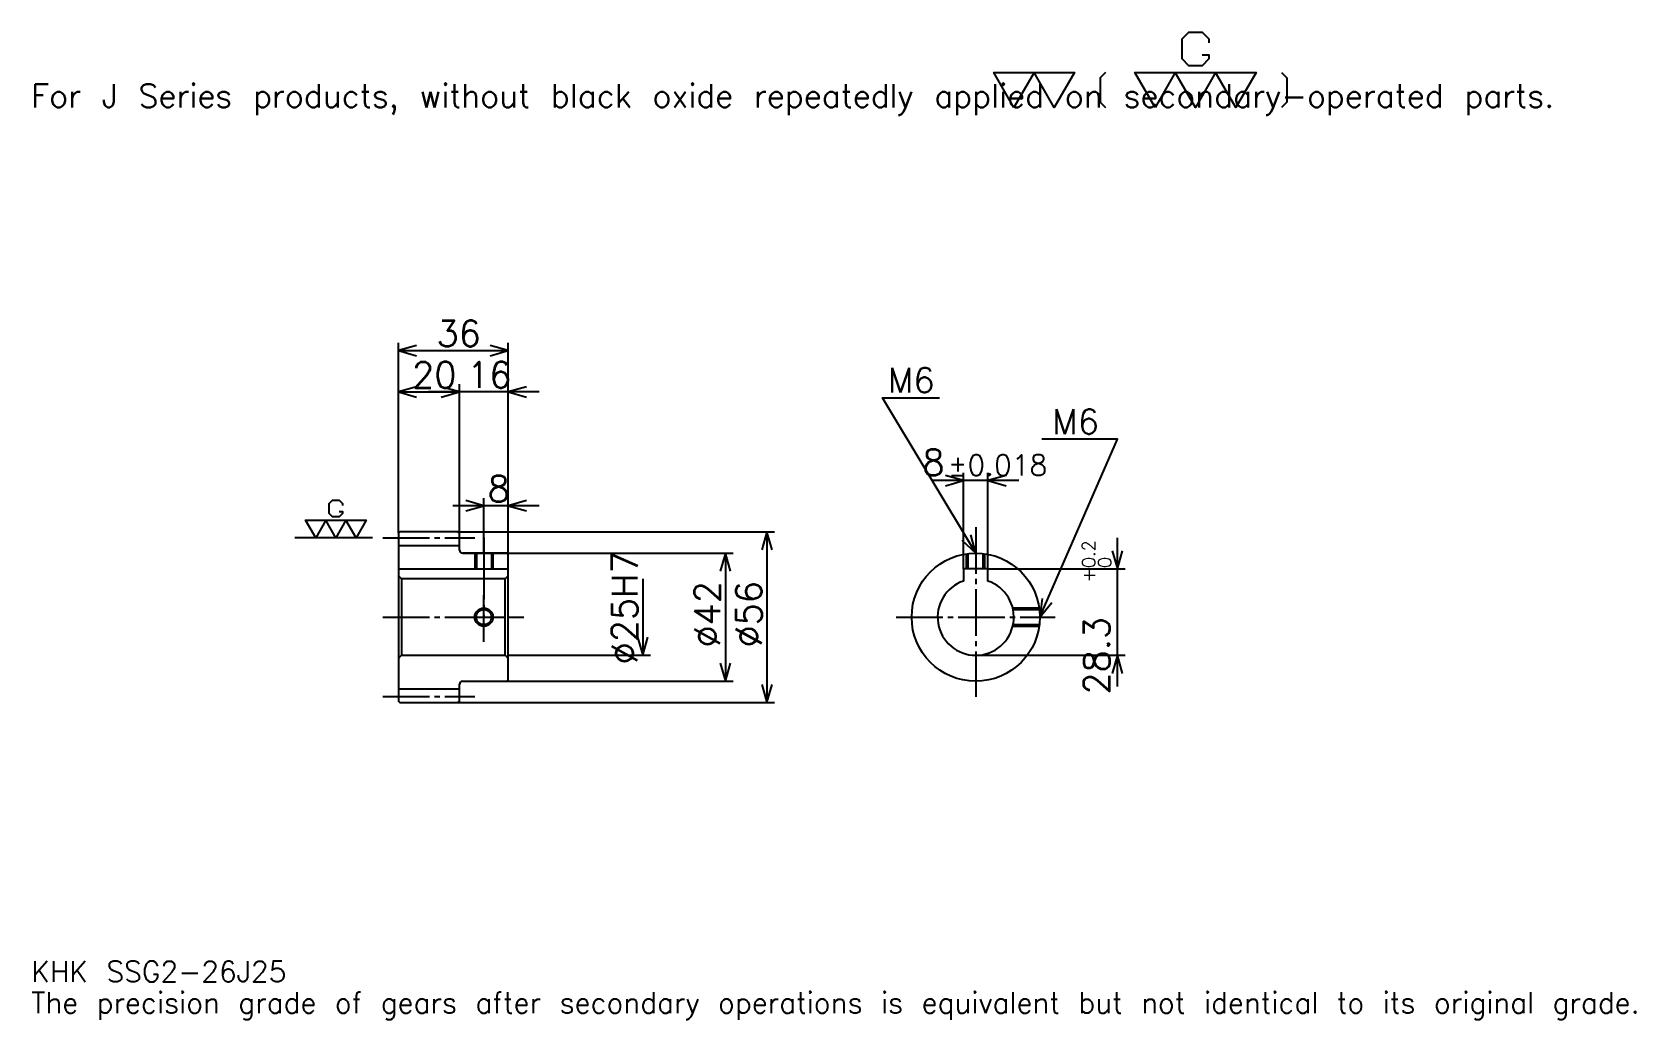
# Model space of a CAD drawing. Extents: x 17 to 543, y 6 to 330.
import ezdxf

# ---------------------------------------------------------------- set-up
doc = ezdxf.new("R2010")
doc.units = 0
doc.linetypes.add('DASHDOT', pattern=[20.347826, 15.26087, -1.695652, 1.695652, -1.695652])
doc.layers.get('0').update_dxf_attribs({"linetype": 'CONTINUOUS'})
doc.layers.add('DASHDOT', color=6, linetype='DASHDOT')
doc.styles.add('KANJI', font='TXT', dxfattribs={"bigfont": 'BIGFONT'})

msp = doc.modelspace()

# ---------------------------------------------------------------- linework, layer by layer
at = {"color": 5}
for p, q in [((137.347839, 166.195648), (137.347839, 228.086945)), ((173.347839, 166.195648), (173.347839, 228.086945)), ((137.347839, 225.543472), (173.347839, 225.543472)), ((137.347839, 211.978256), (157.347839, 211.978256)), ((183.521759, 211.978256), (147.17392, 211.978256)), ((157.347839, 166.195648), (157.347839, 214.521729)), ((322.608704, 153.995651), (322.608704, 185.478256)), ((330.608704, 153.995651), (330.608704, 185.478256)), ((340.782623, 182.934784), (312.434784, 182.934784)), ((183.521759, 174.673904), (155.17392, 174.673904)), ((165.347839, 166.195648), (165.347839, 177.217392)), ((137.347839, 165.695648), (137.347839, 166.195648)), ((156.847839, 166.195648), (173.347839, 166.195648)), ((157.347839, 165.695648), (157.347839, 166.195648)), ((165.347839, 159.195648), (165.347839, 166.195648)), ((165.347839, 159.195648), (165.347839, 166.195648)), ((173.347839, 166.195648), (260.67392, 166.195648)), ((173.347839, 158.695648), (173.347839, 166.195648)), ((258.130432, 166.195648), (258.130432, 110.195648)), ((373.043488, 115.521736), (373.043488, 164.169556)), ((158.347839, 159.195648), (173.347839, 159.195648)), ((173.347839, 159.195648), (247.108704, 159.195648)), ((244.565231, 159.195648), (244.565231, 117.195648)), ((330.608704, 153.995651), (375.586975, 153.995651)), ((217.434799, 150.695648), (217.434799, 125.695648)), ((173.347839, 125.695648), (219.978271, 125.695648)), ((326.608704, 125.695648), (375.586975, 125.695648)), ((158.347839, 117.195648), (173.347839, 117.195648)), ((173.347839, 117.195648), (247.108704, 117.195648)), ((156.847839, 110.195648), (173.347839, 110.195648)), ((173.347839, 110.195648), (260.67392, 110.195648))]:
    msp.add_line(p, q, dxfattribs=at)
at = {"color": 7}
msp.add_line((128.869583, 164.195648), (103.434799, 164.195648), dxfattribs=at)
at = {"color": 4}
for p, q in [((137.347839, 161.695648), (157.347839, 161.695648)), ((137.347839, 153.995651), (173.347839, 153.995651)), ((138.347839, 150.695648), (138.347839, 125.695648)), ((172.347839, 150.695648), (173.347839, 151.695648)), ((172.347839, 125.695648), (173.347839, 124.695648)), ((137.347839, 114.695648), (157.347839, 114.695648))]:
    msp.add_line(p, q, dxfattribs=at)
at = {"color": 7}
for points in [[(400.852173, 322.411285), (403.056519, 322.411285), (403.056519, 321.088684), (400.852173, 318.884338), (396.443481, 318.884338), (394.239136, 321.088684), (394.239136, 327.701721), (396.443481, 329.906067), (400.852173, 329.906067), (403.056519, 327.701721), (403.056519, 326.37912)], [(339.130432, 305.217377), (332.517395, 316.679993), (358.969574, 316.679993), (352.356506, 305.217377), (345.743469, 316.679993), (339.130432, 305.217377)], [(369.109558, 316.679993), (367.346069, 314.916504), (367.346069, 306.980865), (369.109558, 305.217377)], [(385.421722, 305.217377), (378.808685, 316.679993), (418.486938, 316.679993), (411.873901, 305.217377), (405.260864, 316.679993), (398.647827, 305.217377), (392.03479, 316.679993), (385.421722, 305.217377)], [(426.863464, 316.679993), (428.626953, 314.916504), (428.626953, 306.980865), (426.863464, 305.217377)], [(117.932625, 172.792603), (119.034798, 172.792603), (119.034798, 172.131302), (117.932625, 171.029129), (115.728271, 171.029129), (114.626099, 172.131302), (114.626099, 175.43782), (115.728271, 176.539993), (117.932625, 176.539993), (119.034798, 175.43782), (119.034798, 174.77652)], [(110.217407, 164.195648), (106.910881, 169.926956), (126.750015, 169.926956), (123.443489, 164.195648), (120.136971, 169.926956), (116.830444, 164.195648), (113.523926, 169.926956), (110.217407, 164.195648)]]:
    msp.add_lwpolyline(points, dxfattribs=at)
at = {"color": 5}
for points in [[(143.282623, 227.239136), (137.347839, 225.543472), (143.282623, 223.847809)], [(167.413055, 223.847809), (173.347839, 225.543472), (167.413055, 227.239136)], [(143.282623, 213.67392), (137.347839, 211.978256), (143.282623, 210.282593)], [(151.413055, 210.282593), (157.347839, 211.978256), (151.413055, 213.67392)], [(151.413055, 210.282593), (157.347839, 211.978256), (151.413055, 213.67392)], [(179.282623, 213.67392), (173.347839, 211.978256), (179.282623, 210.282593)], [(326.608704, 159.195648), (296.086975, 210.065216), (314.739136, 210.065216)], [(347.608704, 138.195648), (373.043488, 196.5), (348.286957, 196.5)], [(316.67392, 181.239136), (322.608704, 182.934784), (316.67392, 184.630432)], [(336.543488, 184.630432), (330.608704, 182.934784), (336.543488, 181.239136)], [(159.413055, 172.978256), (165.347839, 174.673904), (159.413055, 176.369568)], [(179.282623, 176.369568), (173.347839, 174.673904), (179.282623, 172.978256)], [(259.826111, 160.260864), (258.130432, 166.195648), (256.434784, 160.260864)], [(322.101257, 163.412277), (326.608704, 159.195648), (325.009277, 165.157089)], [(246.260895, 153.260864), (244.565231, 159.195648), (242.869568, 153.260864)], [(371.347839, 159.930435), (373.043488, 153.995651), (374.739136, 159.930435)], [(348.427521, 144.313354), (347.608704, 138.195648), (351.53595, 142.957352)], [(215.739136, 131.630432), (217.434799, 125.695648), (219.130463, 131.630432)], [(242.869568, 123.130432), (244.565231, 117.195648), (246.260895, 123.130432)], [(374.739136, 119.760864), (373.043488, 125.695648), (371.347839, 119.760864)], [(256.434784, 116.130432), (258.130432, 110.195648), (259.826111, 116.130432)]]:
    msp.add_lwpolyline(points, dxfattribs=at)
at = {"color": 4}
for points in [[(157.347839, 160.195648), (157.347839, 165.695648), (156.847839, 166.195648), (137.847839, 166.195648), (137.347839, 165.695648), (137.347839, 124.695648)], [(158.347839, 117.195648), (172.847839, 117.195648), (173.347839, 117.695648), (173.347839, 158.695648), (172.847839, 159.195648), (158.347839, 159.195648)], [(162.347839, 159.195648), (162.347839, 153.995651)], [(162.887848, 159.195648), (162.887848, 153.995651)], [(167.807831, 159.195648), (167.807831, 153.995651)], [(168.347839, 159.195648), (168.347839, 153.995651)], [(323.608704, 153.995651), (323.608704, 158.980255)], [(324.148682, 153.995651), (324.148682, 159.051071)], [(329.068726, 153.995651), (329.068726, 159.051071)], [(329.608704, 153.995651), (329.608704, 158.980255)], [(330.608704, 150.038361), (330.608704, 153.995651), (322.608704, 153.995651), (322.608704, 150.038361)], [(137.347839, 124.695648), (138.347839, 125.695648), (172.347839, 125.695648), (172.347839, 150.695648), (138.347839, 150.695648), (137.347839, 151.695648)], [(338.743347, 141.195648), (347.393311, 141.195648)], [(338.864258, 140.655655), (347.464111, 140.655655)], [(338.743347, 135.195648), (347.393311, 135.195648)], [(338.864258, 135.735641), (347.464111, 135.735641)], [(137.347839, 124.695648), (137.347839, 110.695648), (137.847839, 110.195648), (156.847839, 110.195648), (157.347839, 110.695648), (157.347839, 116.195648)]]:
    msp.add_lwpolyline(points, dxfattribs=at)
for centre, radius in [((326.608704, 138.195648), 21), ((165.347839, 138.195648), 2.46)]:
    msp.add_circle(centre, radius, dxfattribs=at)
at = {"color": 7}
msp.add_circle((165.347839, 138.195648), 3, dxfattribs=at)
at = {"color": 4}
for centre, radius, start, end in [((158.347839, 160.195648), 1, 180, 270), ((326.608704, 138.195648), 12.5, 108.66292518, 71.33707482), ((158.347839, 116.195648), 1, 90, 180)]:
    msp.add_arc(centre, radius, start, end, dxfattribs=at)
at = {"layer": 'DASHDOT', "color": 7}
for p, q in [((132.26088, 164.195648), (162.434799, 164.195648)), ((326.608704, 167.673904), (326.608704, 112.108688)), ((165.347839, 159.195648), (165.347839, 138.195648)), ((132.26088, 138.195648), (178.434799, 138.195648)), ((300.521759, 138.195648), (352.695679, 138.195648)), ((132.26088, 112.195648), (162.434799, 112.195648))]:
    msp.add_line(p, q, dxfattribs=at)
for points in [[(165.347839, 164.282608), (165.347839, 148.908691)], [(165.347839, 130.108688), (165.347839, 146.282608)], [(157.26088, 138.195648), (173.434799, 138.195648)]]:
    msp.add_lwpolyline(points, dxfattribs=at)

# ---------------------------------------------------------------- texts
at = {"color": 7, "style": 'KANJI'}
for s, height, p in [('For J Series products, without black oxide repeatedly applied on secondary-operated parts.', 7.630435, (16.956522, 305.217377)), ('36', 8.478261, (149.836975, 226.899994)), ('20', 8.478261, (141.836975, 213.334778)), ('16', 8.478261, (159.836975, 213.334778)), ('M6', 8.139131, (297.782623, 211.760864)), ('M6', 8.139131, (351.678284, 198.195648)), ('8', 8.478261, (309.10791, 184.630432)), ('%%p0.018', 6.782609, (317.500336, 184.630432)), ('8', 8.478261, (166.592407, 176.030426)), ('KHK SSG2-26J25', 6.782609, (16.956522, 18.652174)), ('The precision grade of gears after secondary operations is equivalent but not identical to its original grade.', 6.782609, (16.956522, 8.478261))]:
    msp.add_text(s, height=height, dxfattribs=at).set_placement(p)
for s, height, p in [('%%c25H7', 8.478261, (215.739136, 122.722824)), ('0.2', 4.23913, (365.752197, 154.286179)), ('+', 4.23913, (365.752197, 149.538361)), ('0', 4.23913, (371.008698, 154.286179)), ('%%c42', 8.478261, (242.869568, 128.233688)), ('%%c56', 8.478261, (256.434784, 128.233688)), ('28.3', 8.478261, (370.5, 112.841087))]:
    msp.add_text(s, height=height, rotation=90, dxfattribs=at).set_placement(p)

doc.saveas('drawing.dxf')
